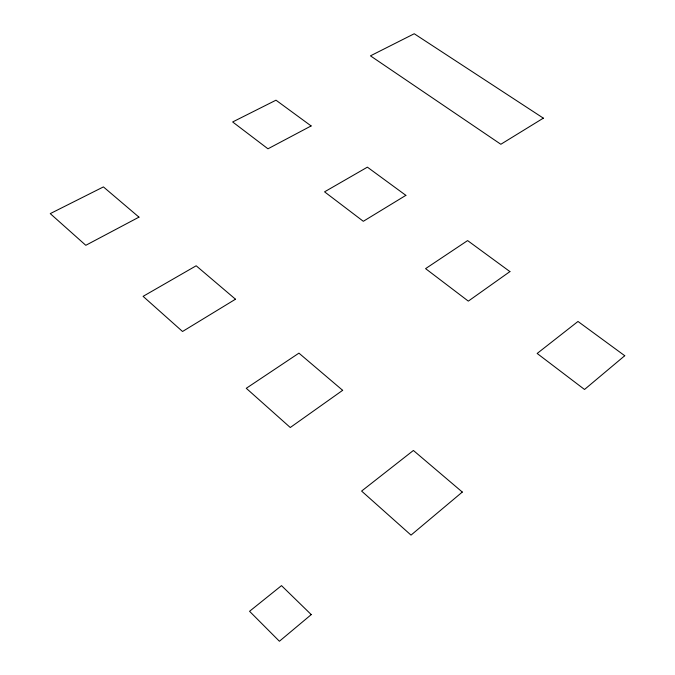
<?xml version="1.0" encoding="UTF-8"?>
<svg xmlns="http://www.w3.org/2000/svg" width="675" height="675" viewBox="0 0 675 675"><rect width="100%" height="100%" fill="white"/><g stroke="black" fill="none" stroke-linecap="round" stroke-linejoin="round"><path stroke-width="1.01" d="M462.307 492.058L411.024 535.106L361.606 491.071L413.395 450.47L462.307 492.058M624.746 355.725L584.525 389.475L537.157 353.464L577.986 321.46L624.746 355.725M311.251 614.604L279.408 641.25L249.556 611.297L281.509 585.63L311.251 614.604M342.655 390.319L290.275 427.503L246.265 388.294L298.932 353.143L342.655 390.319M509.92 271.595L468.315 301.126L425.579 268.633L467.606 240.587L509.92 271.595M543.35 118.15L500.842 144.273L370.448 55.848L414.239 33.75L543.35 118.15M235.491 299.211L182.528 331.493L143.092 296.35L196.172 265.781L235.491 299.211M405.869 195.353L363.31 221.299L324.557 191.835L367.394 167.155L405.869 195.353M138.966 217.139L85.801 245.303L50.254 213.621L103.418 186.907L138.966 217.139M311.124 125.938L267.958 148.804L232.656 121.964L275.991 100.187L311.124 125.938"/></g></svg>
